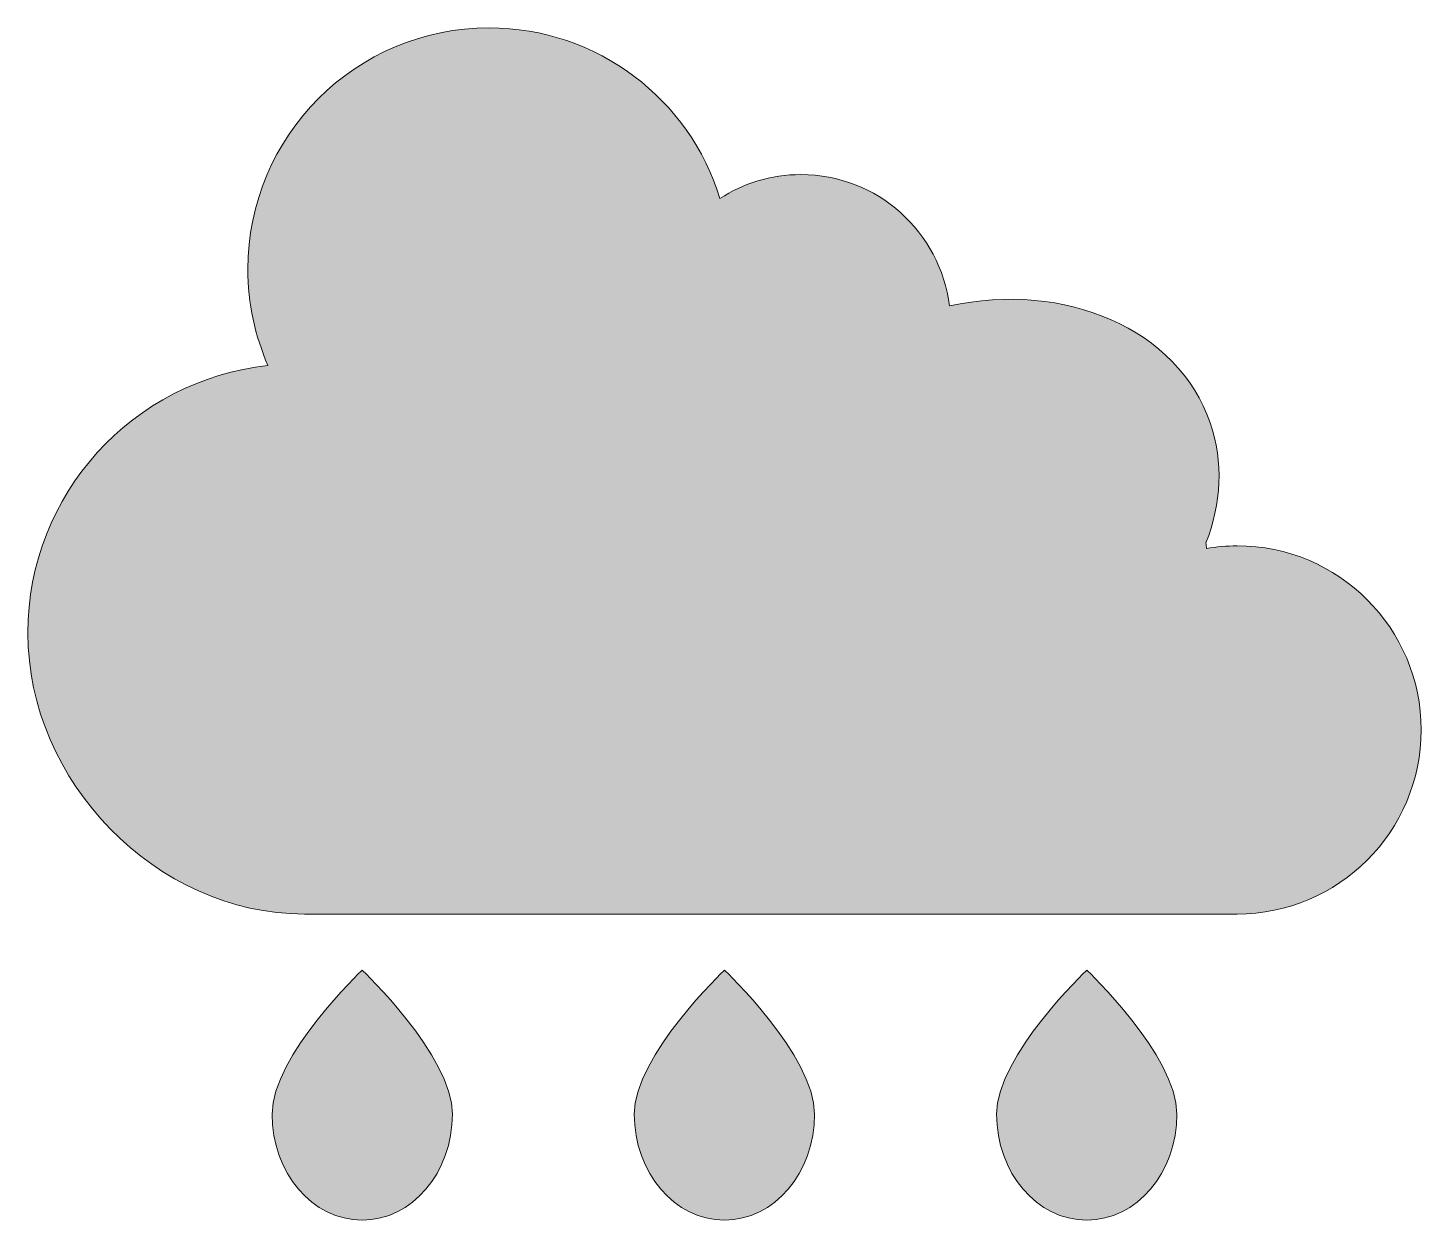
# Model space of a CAD drawing. Header units: inches. Extents: x 0 to 102, y 0 to 87.
import ezdxf

# ---------------------------------------------------------------- set-up
doc = ezdxf.new("R2010")
doc.units = ezdxf.units.IN
doc.header["$MEASUREMENT"] = 0
doc.layers.add('Layer 1', color=7, linetype='Continuous')

msp = doc.modelspace()

# ---------------------------------------------------------------- hatches: boundary and pattern name
at = {"layer": 'Layer 1', "true_color": 0x7d579a}
h = msp.add_hatch(color=205, dxfattribs=at)
h.dxf.hatch_style = 2
edge = h.paths.add_edge_path()
edge.add_spline(control_points=[(88.18, 49.17), (87.41, 49.17), (86.67, 49.09), (85.94, 48.97), (85.94, 49.11), (85.92, 49.25), (85.91, 49.39), (87.02, 52.23), (87.21, 55.27), (86.22, 58.13), (83.86, 64.99), (75.66, 68.5), (67.2, 66.66), (66.54, 72.06), (61.95, 76.24), (56.37, 76.24), (54.19, 76.24), (52.17, 75.6), (50.47, 74.5), (48.26, 81.7), (41.57, 86.94), (33.64, 86.94), (23.92, 86.94), (16.04, 79.06), (16.04, 69.34), (16.04, 66.84), (16.57, 64.47), (17.51, 62.31), (7.67, 61.27), (0, 52.94), (0, 42.82), (0, 31.99), (9.34, 22.32), (20.17, 22.32), (25.38, 22.32), (83.41, 22.32), (88.18, 22.32), (95.59, 22.32), (101.6, 28.33), (101.6, 35.75), (101.6, 43.16), (95.59, 49.17), (88.18, 49.17)], knot_values=[0, 0, 0, 0, 1, 1, 1, 2, 2, 2, 3, 3, 3, 4, 4, 4, 5, 5, 5, 6, 6, 6, 7, 7, 7, 8, 8, 8, 9, 9, 9, 10, 10, 10, 11, 11, 11, 12, 12, 12, 13, 13, 13, 14, 14, 14, 14], degree=3, periodic=1)
h = msp.add_hatch(color=205, dxfattribs=at)
h.dxf.hatch_style = 2
edge = h.paths.add_edge_path()
edge.add_spline(control_points=[(30.96, 7.73), (30.96, 3.46), (28.01, 0), (24.38, 0), (20.75, 0), (17.81, 3.46), (17.81, 7.73), (17.81, 12), (24.38, 18.23), (24.38, 18.23), (24.38, 18.23), (30.96, 12), (30.96, 7.73)], knot_values=[0, 0, 0, 0, 1, 1, 1, 2, 2, 2, 3, 3, 3, 4, 4, 4, 4], degree=3, periodic=1)
h = msp.add_hatch(color=205, dxfattribs=at)
h.dxf.hatch_style = 2
edge = h.paths.add_edge_path()
edge.add_spline(control_points=[(57.37, 7.73), (57.37, 3.46), (54.43, 0), (50.8, 0), (47.17, 0), (44.22, 3.46), (44.22, 7.73), (44.22, 12), (50.8, 18.23), (50.8, 18.23), (50.8, 18.23), (57.37, 12), (57.37, 7.73)], knot_values=[0, 0, 0, 0, 1, 1, 1, 2, 2, 2, 3, 3, 3, 4, 4, 4, 4], degree=3, periodic=1)
h = msp.add_hatch(color=205, dxfattribs=at)
h.dxf.hatch_style = 2
edge = h.paths.add_edge_path()
edge.add_spline(control_points=[(83.79, 7.73), (83.79, 3.46), (80.85, 0), (77.22, 0), (73.59, 0), (70.64, 3.46), (70.64, 7.73), (70.64, 12), (77.22, 18.23), (77.22, 18.23), (77.22, 18.23), (83.79, 12), (83.79, 7.73)], knot_values=[0, 0, 0, 0, 1, 1, 1, 2, 2, 2, 3, 3, 3, 4, 4, 4, 4], degree=3, periodic=1)

# ---------------------------------------------------------------- linework, layer by layer
at = {"layer": 'Layer 1', "lineweight": 0}
for points, knots in [([(88.18, 49.17), (87.41, 49.17), (86.67, 49.09), (85.94, 48.97), (85.94, 49.11), (85.92, 49.25), (85.91, 49.39), (87.02, 52.23), (87.21, 55.27), (86.22, 58.13), (83.86, 64.99), (75.66, 68.5), (67.2, 66.66), (66.54, 72.06), (61.95, 76.24), (56.37, 76.24), (54.19, 76.24), (52.17, 75.6), (50.47, 74.5), (48.26, 81.7), (41.57, 86.94), (33.64, 86.94), (23.92, 86.94), (16.04, 79.06), (16.04, 69.34), (16.04, 66.84), (16.57, 64.47), (17.51, 62.31), (7.67, 61.27), (0, 52.94), (0, 42.82), (0, 31.99), (9.34, 22.32), (20.17, 22.32), (25.38, 22.32), (83.41, 22.32), (88.18, 22.32), (95.59, 22.32), (101.6, 28.33), (101.6, 35.75), (101.6, 43.16), (95.59, 49.17), (88.18, 49.17)], [0, 0, 0, 0, 1, 1, 1, 2, 2, 2, 3, 3, 3, 4, 4, 4, 5, 5, 5, 6, 6, 6, 7, 7, 7, 8, 8, 8, 9, 9, 9, 10, 10, 10, 11, 11, 11, 12, 12, 12, 13, 13, 13, 14, 14, 14, 14]), ([(30.96, 7.73), (30.96, 3.46), (28.01, 0), (24.38, 0), (20.75, 0), (17.81, 3.46), (17.81, 7.73), (17.81, 12), (24.38, 18.23), (24.38, 18.23), (24.38, 18.23), (30.96, 12), (30.96, 7.73)], [0, 0, 0, 0, 1, 1, 1, 2, 2, 2, 3, 3, 3, 4, 4, 4, 4]), ([(57.37, 7.73), (57.37, 3.46), (54.43, 0), (50.8, 0), (47.17, 0), (44.22, 3.46), (44.22, 7.73), (44.22, 12), (50.8, 18.23), (50.8, 18.23), (50.8, 18.23), (57.37, 12), (57.37, 7.73)], [0, 0, 0, 0, 1, 1, 1, 2, 2, 2, 3, 3, 3, 4, 4, 4, 4]), ([(83.79, 7.73), (83.79, 3.46), (80.85, 0), (77.22, 0), (73.59, 0), (70.64, 3.46), (70.64, 7.73), (70.64, 12), (77.22, 18.23), (77.22, 18.23), (77.22, 18.23), (83.79, 12), (83.79, 7.73)], [0, 0, 0, 0, 1, 1, 1, 2, 2, 2, 3, 3, 3, 4, 4, 4, 4])]:
    msp.add_open_spline(points, degree=3, knots=knots, dxfattribs=at)

doc.saveas('drawing.dxf')
